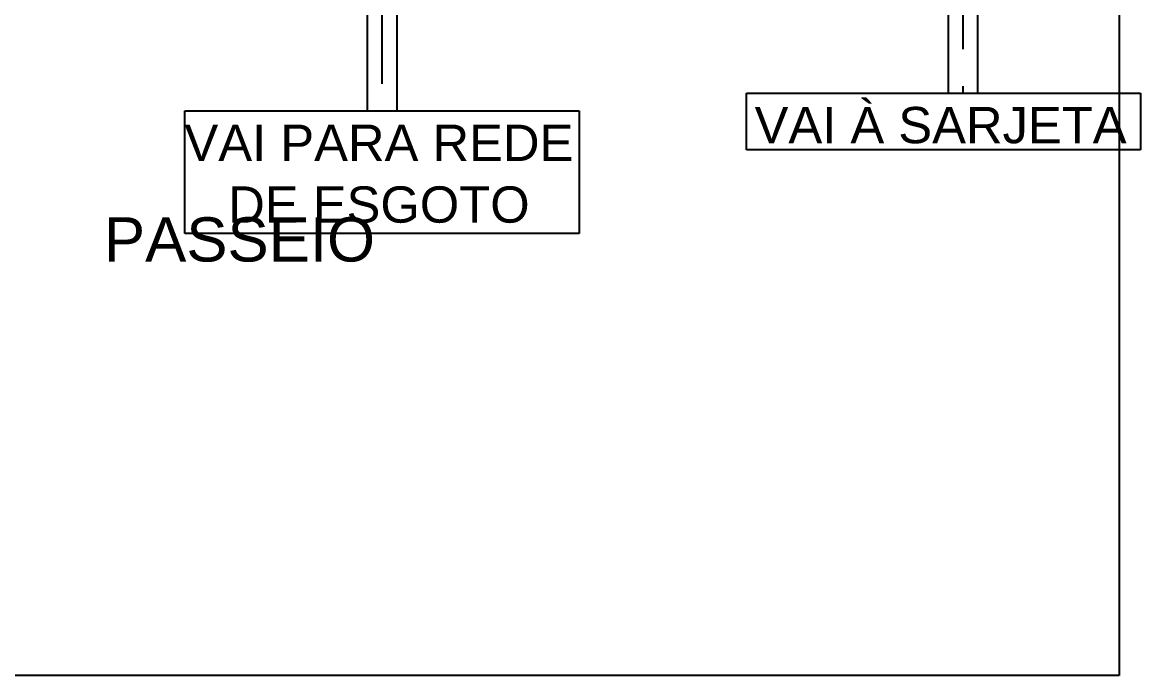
# Model space of a CAD drawing. Header units: millimetres. Extents: x -1292 to 2253, y 326 to 453.
# Drawn here: x 2095.426 to 2099.221, y 336.971 to 339.188 of the extents above; entities that cross this region are included whole.
import ezdxf
from ezdxf.enums import TextEntityAlignment as Align

# ---------------------------------------------------------------- set-up
doc = ezdxf.new("R2010")
doc.units = ezdxf.units.MM
doc.header["$LTSCALE"] = 0.5
doc.linetypes.add('HIDDENX2', pattern=[0.75, 0.5, -0.25])
for name, color, linetype in [('-HIDRO', 8, 'Continuous'), ('A-PEN-M', 6, 'Continuous'), ('Eixo', 4, 'HIDDENX2'), ('Esgoto', 5, 'ByLayer')]:
    doc.layers.add(name, color=color, linetype=linetype)
doc.styles.add('CARIMBO_DADOS', font='arial.ttf', dxfattribs={"height": 0.1})

msp = doc.modelspace()

# ---------------------------------------------------------------- linework, layer by layer
at = {"layer": '-HIDRO', "ltscale": 0.05}
for p, q in [((2099.1487, 339.4712), (2099.1487, 336.9712)), ((2099.1487, 339.4712), (2099.1487, 336.9712)), ((2099.1487, 336.9712), (2092.1487, 336.9712)), ((2099.1487, 336.9712), (2092.1487, 336.9712))]:
    msp.add_line(p, q, dxfattribs=at)
at = {"layer": 'A-PEN-M', "color": 230}
for p, q in [((2097.884, 338.7559), (2097.884, 338.9475)), ((2097.884, 338.9475), (2099.2212, 338.9475)), ((2099.2212, 338.9475), (2099.2212, 338.7559)), ((2095.9779, 338.471), (2095.9779, 338.8873)), ((2095.9779, 338.8873), (2097.3152, 338.8873)), ((2097.3152, 338.8873), (2097.3152, 338.471)), ((2099.2212, 338.7559), (2097.884, 338.7559)), ((2097.3152, 338.471), (2095.9779, 338.471))]:
    msp.add_line(p, q, dxfattribs=at)
at = {"layer": 'Eixo'}
for p, q in [((2096.6465, 346.3541), (2096.6465, 338.8898)), ((2098.6179, 340.0968), (2098.6179, 338.9475))]:
    msp.add_line(p, q, dxfattribs=at)
at = {"layer": 'Esgoto', "color": 3}
for points in [[(2096.5965, 346.3541, 0), (2096.5965, 338.8898, 0)], [(2096.6965, 346.3541, 0), (2096.6965, 338.8898, 0)], [(2098.5679, 340.0968, 0), (2098.5679, 338.9475, 0)], [(2098.6679, 340.0968, 0), (2098.6679, 338.9475, 0)]]:
    msp.add_polyline3d(points, dxfattribs=at)

# ---------------------------------------------------------------- texts
at = {"layer": '-HIDRO', "insert": (2096.163, 338.4503), "char_height": 0.15, "attachment_point": 5, "style": 'CARIMBO_DADOS'}
msp.add_mtext('PASSEIO', dxfattribs=at)
at = {"layer": 'A-PEN-M', "color": 230, "style": 'CARIMBO_DADOS'}
for s, p in [('VAI À SARJETA', (2098.5423, 338.7778)), ('VAI PARA REDE', (2096.6362, 338.7176)), ('DE ESGOTO', (2096.6362, 338.5082))]:
    msp.add_text(s, height=0.1232, rotation=0, dxfattribs=at).set_placement(p, align=Align.CENTER)

doc.saveas('drawing.dxf')
